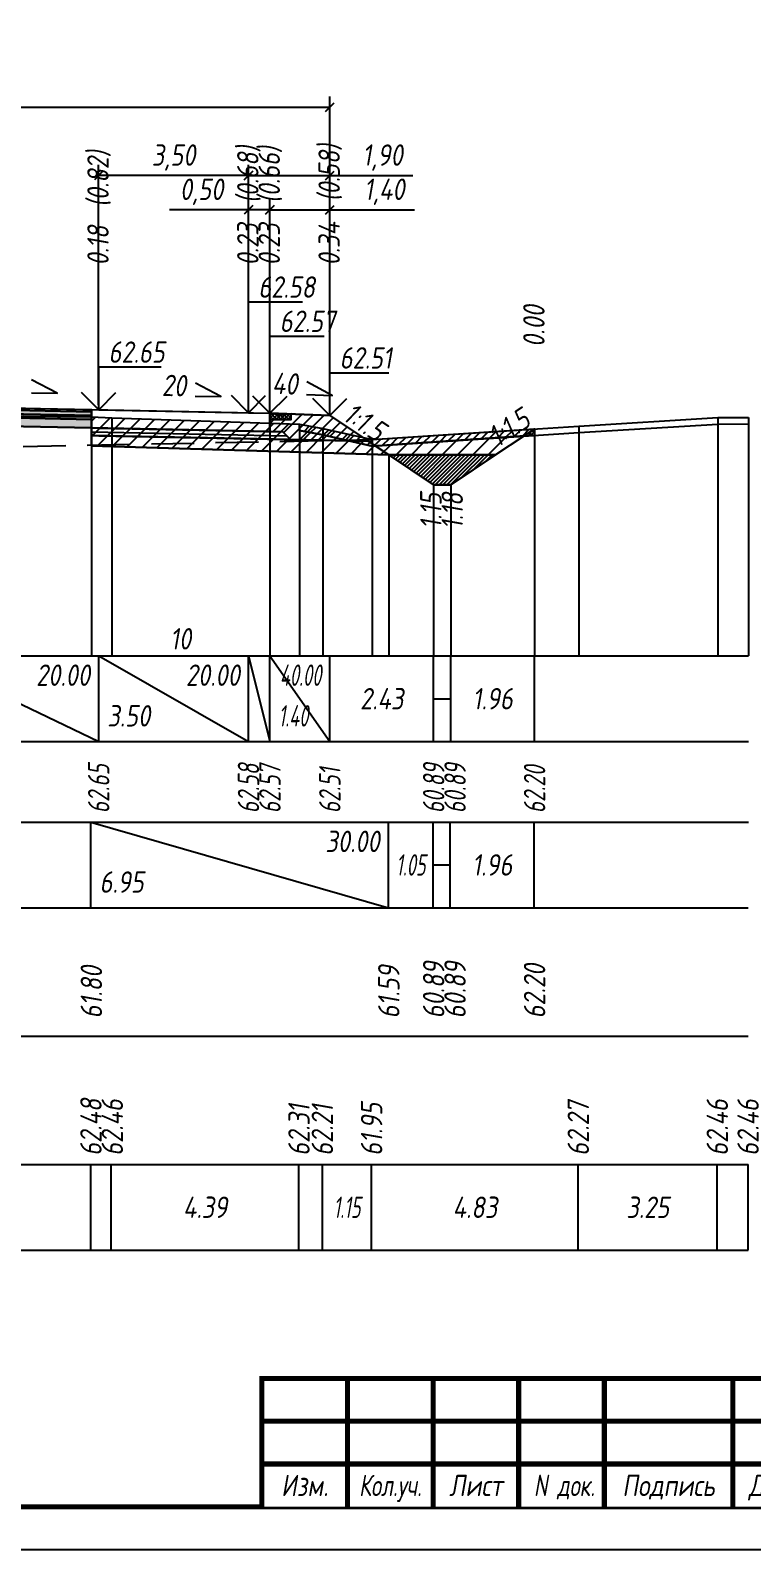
# Model space of a CAD drawing. Extents: x -717 to 1451, y -133302 to 233.
# Drawn here: x 172.9 to 257.2, y -47342.4 to -47164.9 of the extents above; entities that cross this region are included whole.
import ezdxf
from ezdxf.enums import TextEntityAlignment as Align

# ---------------------------------------------------------------- set-up
doc = ezdxf.new("R2010")
doc.units = 0
doc.linetypes.add('штриховая', pattern=[0.75, 0.5, -0.25])
for name, color, linetype in [('Зарамочное оформление', 7, 'Continuous'), ('Интерполированный поперечник', 2, 'Continuous'), ('Код_510', 7, 'Continuous'), ('Код_514', 1, 'Continuous'), ('Код_516', 1, 'Continuous'), ('Контур_0', 7, 'Continuous'), ('Контур_2521', 7, 'Continuous'), ('Контур_2564', 7, 'Continuous'), ('Контур_2660', 7, 'Continuous'), ('Контур_2665', 7, 'Continuous'), ('Контур_400', 7, 'Continuous'), ('Контур_508', 7, 'Continuous'), ('Контур_512', 7, 'Continuous'), ('Контур_513', 7, 'Continuous'), ('Контур_818', 7, 'Continuous'), ('Красный поперечник', 1, 'Continuous'), ('Объём_2501', 7, 'Continuous'), ('Объём_2564', 7, 'Continuous'), ('Объём_2650', 7, 'Continuous'), ('Объём_2660', 7, 'Continuous'), ('Объём_2661', 7, 'Continuous'), ('Объём_2662', 7, 'Continuous'), ('Объём_2663', 7, 'Continuous'), ('Объём_2664', 7, 'Continuous'), ('Объём_2665', 7, 'Continuous'), ('Объём_2666', 7, 'Continuous'), ('Объём_2667', 7, 'Continuous'), ('Объём_2668', 7, 'Continuous'), ('Объём_2669', 7, 'Continuous'), ('Объём_2675', 7, 'Continuous'), ('Объём_2753', 7, 'Continuous'), ('Откосы', 7, 'Continuous'), ('Отметки покрытия', 7, 'Continuous'), ('Рабочие отметки', 7, 'Continuous'), ('Рабочие отметки доп.', 7, 'Continuous'), ('Слои выравнивания', 7, 'Continuous'), ('Таблица', 7, 'Continuous'), ('Уклоны проезжей части', 7, 'Continuous'), ('Черный поперечник', 3, 'Continuous')]:
    doc.layers.add(name, color=color, linetype=linetype)
for name, color, linetype, true_color in [('Контур_2540', 2, 'Continuous', 0xffff00), ('Контур_2560', 2, 'Continuous', 0xffff00), ('Контур_2561', 7, 'Continuous', 0xff8040), ('Контур_2562', 3, 'Continuous', 0x00ff00), ('Контур_2563', 7, 'Continuous', 0xff8000), ('Контур_2570', 7, 'Continuous', 0x80ff00), ('Контур_2725', 7, 'Continuous', 0x323232), ('Контур_2736', 4, 'Continuous', 0x00ffff), ('Контур_2737', 4, 'Continuous', 0x00ffff), ('Контур_2738', 4, 'Continuous', 0x00ffff), ('Контур_2739', 4, 'Continuous', 0x00ffff), ('Контур_2741', 4, 'Continuous', 0x00ffff), ('Контур_2742', 4, 'Continuous', 0x00ffff), ('Контур_2743', 4, 'Continuous', 0x00ffff), ('Контур_2744', 7, 'Continuous', 0xa4ffff), ('Контур_2745', 7, 'Continuous', 0xa4ffff), ('Контур_2747', 4, 'Continuous', 0x00ffff), ('Контур_2748', 4, 'Continuous', 0x00ffff), ('Контур_2749', 4, 'Continuous', 0x00ffff), ('Контур_2750', 4, 'Continuous', 0x00ffff), ('Контур_2751', 4, 'Continuous', 0x00ffff), ('Контур_2752', 4, 'Continuous', 0x00ffff), ('Контур_2760', 7, 'Continuous', 0x323232), ('Контур_2761', 7, 'Continuous', 0x323232), ('Контур_2762', 7, 'Continuous', 0x323232), ('Контур_2763', 7, 'Continuous', 0x323232), ('Контур_402', 7, 'Continuous', 0xff6464), ('Контур_703', 4, 'Continuous', 0x00ffff), ('Контур_705', 4, 'Continuous', 0x00ffff), ('Контур_707', 4, 'Continuous', 0x00ffff), ('Контур_720', 131, 'Continuous', 0xaaffff), ('Объём_2500', 7, 'Continuous', 0xc0c0c0), ('Объём_2520', 7, 'Continuous', 0x80ffff), ('Объём_2540', 2, 'Continuous', 0xffff00), ('Объём_2560', 2, 'Continuous', 0xffff00), ('Объём_2561', 7, 'Continuous', 0xff8040), ('Объём_2562', 3, 'Continuous', 0x00ff00), ('Объём_2563', 7, 'Continuous', 0xff8000), ('Объём_2570', 7, 'Continuous', 0x80ff00), ('Объём_2600', 7, 'Continuous', 0x808000), ('Объём_2620', 2, 'Continuous', 0xffff00), ('Объём_2746', 2, 'Continuous', 0xffff00)]:
    doc.layers.add(name, color=color, linetype=linetype, true_color=true_color)
doc.styles.get("Standard").update_dxf_attribs({"font": 'txt', "height": 2.5})
doc.styles.add('М', font='romand.shx', dxfattribs={"width": 0.8, "oblique": 10, "height": 2.5})
doc.dimstyles.new('ISO-25', dxfattribs={"dimtxt": 2.5, "dimasz": 2.5, "dimexe": 1.25, "dimexo": 0.625, "dimtad": 1, "dimtxsty": 'Standard', "dimcen": 2.5, "dimadec": 0, "dimazin": 0, "dimtfac": 1, "dimtmove": 0, "dimatfit": 3, "dimfxl": 1, "dimarcsym": 0})

# ---------------------------------------------------------------- blocks, each defined once
blk = doc.blocks.new('_Oblique')
at = {"color": 0, "linetype": 'ByBlock', "lineweight": -2}
blk.add_line((-0.5, -0.5), (0.5, 0.5), dxfattribs=at)
blk = doc.blocks.new('*D1114')
at = {"color": 0, "lineweight": -2, "transparency": 16777216}
for p, q in [((200.88, -47209.07), (200.88, -47184.63)), ((207.88, -47209.35), (207.88, -47184.63)), ((200.88, -47185.88), (207.88, -47185.88)), ((207.88, -47185.88), (217.79, -47185.88))]:
    blk.add_line(p, q, dxfattribs=at)
at = {"layer": 'Defpoints', "color": 0, "transparency": 16777216}
for p in [(207.88, -47185.88), (200.88, -47209.7), (207.88, -47209.98)]:
    blk.add_point(p, dxfattribs=at)
at = {"color": 0, "lineweight": -2, "transparency": 16777216, "rotation": 180}
blk.add_blockref('_Oblique', (200.88, -47185.88), dxfattribs=at)
at = {"color": 0, "lineweight": -2, "transparency": 16777216}
blk.add_blockref('_Oblique', (207.88, -47185.88), dxfattribs=at)
at = {"color": 0, "transparency": 16777216, "insert": (214.25, -47183.77), "char_height": 2.5, "width": 8.75, "attachment_point": 5, "style": 'М'}
blk.add_mtext('1,40', dxfattribs=at)
blk = doc.blocks.new('*D1116')
at = {"color": 0, "lineweight": -2, "transparency": 16777216}
for p, q in [((198.38, -47209.02), (198.38, -47184.63)), ((200.88, -47209.07), (200.88, -47184.63)), ((198.38, -47185.88), (189.15, -47185.88)), ((200.88, -47185.88), (198.38, -47185.88))]:
    blk.add_line(p, q, dxfattribs=at)
at = {"layer": 'Defpoints', "color": 0, "transparency": 16777216}
for p in [(200.88, -47185.88), (198.38, -47209.65), (200.88, -47209.7)]:
    blk.add_point(p, dxfattribs=at)
at = {"color": 0, "lineweight": -2, "transparency": 16777216, "rotation": 180}
blk.add_blockref('_Oblique', (198.38, -47185.88), dxfattribs=at)
at = {"color": 0, "lineweight": -2, "transparency": 16777216}
blk.add_blockref('_Oblique', (200.88, -47185.88), dxfattribs=at)
at = {"color": 0, "transparency": 16777216, "insert": (192.91, -47183.77), "char_height": 2.5, "width": 9.1667, "attachment_point": 5, "style": 'М'}
blk.add_mtext('0,50', dxfattribs=at)
blk = doc.blocks.new('*D1118')
at = {"color": 0, "lineweight": -2, "transparency": 16777216}
for p, q in [((180.88, -47208.67), (180.88, -47180.63)), ((198.38, -47209.02), (198.38, -47180.63)), ((198.38, -47181.88), (180.88, -47181.88))]:
    blk.add_line(p, q, dxfattribs=at)
at = {"layer": 'Defpoints', "color": 0, "transparency": 16777216}
for p in [(180.88, -47181.88), (180.88, -47209.3), (198.38, -47209.65)]:
    blk.add_point(p, dxfattribs=at)
at = {"color": 0, "lineweight": -2, "transparency": 16777216, "rotation": 180}
blk.add_blockref('_Oblique', (180.88, -47181.88), dxfattribs=at)
at = {"color": 0, "lineweight": -2, "transparency": 16777216}
blk.add_blockref('_Oblique', (198.38, -47181.88), dxfattribs=at)
at = {"color": 0, "transparency": 16777216, "insert": (189.63, -47179.77), "char_height": 2.5, "width": 9.5833, "attachment_point": 5, "style": 'М'}
blk.add_mtext('3,50', dxfattribs=at)
blk = doc.blocks.new('*D1119')
at = {"color": 0, "lineweight": -2, "transparency": 16777216}
for p, q in [((198.38, -47209.02), (198.38, -47180.63)), ((207.88, -47209.35), (207.88, -47180.63)), ((198.38, -47181.88), (207.88, -47181.88)), ((207.88, -47181.88), (217.59, -47181.88))]:
    blk.add_line(p, q, dxfattribs=at)
at = {"layer": 'Defpoints', "color": 0, "transparency": 16777216}
for p in [(198.38, -47181.88), (198.38, -47209.65), (207.88, -47209.98)]:
    blk.add_point(p, dxfattribs=at)
at = {"color": 0, "lineweight": -2, "transparency": 16777216, "rotation": 180}
blk.add_blockref('_Oblique', (198.38, -47181.88), dxfattribs=at)
at = {"color": 0, "lineweight": -2, "transparency": 16777216}
blk.add_blockref('_Oblique', (207.88, -47181.88), dxfattribs=at)
at = {"color": 0, "transparency": 16777216, "insert": (214.05, -47179.77), "char_height": 2.5, "width": 8.75, "attachment_point": 5, "style": 'М'}
blk.add_mtext('1,90', dxfattribs=at)
blk = doc.blocks.new('*D1121')
at = {"color": 0, "lineweight": -2, "transparency": 16777216}
for p, q in [((112.38, -47209.35), (112.38, -47172.63)), ((207.88, -47209.35), (207.88, -47172.63)), ((112.38, -47173.88), (207.88, -47173.88))]:
    blk.add_line(p, q, dxfattribs=at)
at = {"layer": 'Defpoints', "color": 0, "transparency": 16777216}
for p in [(207.88, -47173.88), (112.38, -47209.98), (207.88, -47209.98)]:
    blk.add_point(p, dxfattribs=at)
at = {"color": 0, "lineweight": -2, "transparency": 16777216, "rotation": 180}
blk.add_blockref('_Oblique', (112.38, -47173.88), dxfattribs=at)
at = {"color": 0, "lineweight": -2, "transparency": 16777216}
blk.add_blockref('_Oblique', (207.88, -47173.88), dxfattribs=at)
at = {"color": 0, "transparency": 16777216, "insert": (160.13, -47171.77), "char_height": 2.5, "width": 10.4167, "attachment_point": 5, "style": 'М'}
blk.add_mtext('19,10', dxfattribs=at)
blk = doc.blocks.new('Штамп')
at = {"linetype": 'Continuous'}
blk.add_wipeout([(199.95, -411.25), (384.95, -411.25), (384.95, -426.25), (199.95, -426.25)], dxfattribs=at).dxf.layer = 'Зарамочное оформление'
at = {"layer": 'Зарамочное оформление', "linetype": 'Continuous', "lineweight": -3, "const_width": 0.6, "flags": 128}
for points in [[(199.95, -426.25), (199.95, -411.25), (384.95, -411.25)], [(209.95, -411.25), (209.95, -426.25)], [(219.95, -411.25), (219.95, -426.25)], [(229.95, -411.25), (229.95, -426.25)], [(239.95, -411.25), (239.95, -426.25)], [(254.95, -411.25), (254.95, -426.25)], [(199.95, -416.25), (264.95, -416.25)], [(199.95, -421.25), (264.95, -421.25)]]:
    blk.add_lwpolyline(points, dxfattribs=at)
at = {"layer": 'Зарамочное оформление', "linetype": 'Continuous', "style": 'М', "oblique": 10}
for s, width, p in [('Изм.', 0.8, (204.95, -423.75)), ('Кол.уч.', 0.7, (214.95, -423.75)), ('Лист', 0.8, (224.95, -423.75)), ('N док.', 0.7, (235.28, -423.75)), ('Подпись', 0.8, (247.45, -423.75)), ('Дата', 0.8, (259.95, -423.75))]:
    blk.add_text(s, height=2.5, dxfattribs=dict(at, width=width)).set_placement(p, align=Align.MIDDLE_CENTER)
blk = doc.blocks.new('шифр')
blk.add_blockref('Штамп', (0, -46971))

msp = doc.modelspace()

# ---------------------------------------------------------------- hatches: boundary and pattern name
h = msp.add_hatch()
h.set_pattern_fill('ANSI37', color=256, scale=0.1)
h.set_pattern_definition([(45, (202.13183, -47209.8828), (-0.22451, 0.22451), []), (135, (202.13183, -47209.8828), (-0.22451, -0.22451), [])])
h.paths.add_polyline_path([(200.882, -47209.633), (200.882, -47210.386), (203.382, -47210.386), (203.382, -47209.733), (202.124, -47209.883)])
at = {"layer": 'Объём_2563'}
h = msp.add_hatch(dxfattribs=at)
h.set_pattern_fill('ANSI31', color=256, scale=0.3)
h.paths.add_polyline_path([(203.3, -47212.731), (202.382, -47211.813), (200.882, -47211.783), (200.882, -47210.386), (203.382, -47210.386), (203.382, -47209.733), (207.882, -47209.913), (212.382, -47212.913)])
at = {"layer": 'Объём_2570'}
h = msp.add_hatch(dxfattribs=at)
h.set_pattern_fill('ANSI31', color=256, scale=0.2)
h.paths.add_polyline_path([(231.799, -47212.226), (212.818, -47213.474), (207.066, -47212.167), (204.335, -47211.673), (204.335, -47210.923), (207.066, -47211.417), (212.818, -47212.724), (231.799, -47211.476)])
at = {"layer": 'Объём_2600'}
h = msp.add_hatch(dxfattribs=at)
h.set_pattern_fill('ANSI31', color=6, scale=0.4)
h.paths.add_polyline_path([(214.773, -47214.507), (180.03, -47213.465), (180.03, -47210.083), (182.409, -47210.173), (204.335, -47210.923), (204.335, -47211.673), (207.066, -47212.167), (212.818, -47213.474), (230.55, -47212.308), (227.252, -47214.507)])
h = msp.add_hatch(dxfattribs=at)
h.set_pattern_fill('HONEY', color=5, scale=0.3)
h.paths.add_polyline_path([(230.55, -47212.308), (231.799, -47211.476), (231.799, -47212.226)])
at = {"layer": 'Объём_2620'}
h = msp.add_hatch(dxfattribs=at)
h.set_pattern_fill('ANSI31', color=2, scale=0.1)
h.paths.add_polyline_path([(214.773, -47214.507), (227.252, -47214.507), (222.013, -47218), (220.013, -47218)])
at = {"layer": 'Слои выравнивания'}
for color, points in [(2, [(160.132, -47208.818), (180.03, -47209.216), (180.03, -47209.466), (160.132, -47209.068)]), (3, [(160.132, -47209.068), (180.03, -47209.466), (180.03, -47209.916), (160.132, -47209.518)]), (4, [(160.132, -47209.518), (180.03, -47209.916), (180.03, -47210.366), (160.132, -47209.968)]), (5, [(160.132, -47209.968), (180.03, -47210.366), (180.03, -47211.366), (160.132, -47210.968)])]:
    msp.add_hatch(color=color, dxfattribs=at).paths.add_polyline_path(points)

# ---------------------------------------------------------------- linework, layer by layer
at = {"flags": 128}
msp.add_lwpolyline([(-30.054, -47342.421), (389.946, -47342.421), (389.946, -47045.421), (-30.054, -47045.421)], close=True, dxfattribs=at)
at = {"const_width": 0.6, "flags": 128}
msp.add_lwpolyline([(-10.054, -47337.421), (384.946, -47337.421), (384.946, -47050.421), (-10.054, -47050.421)], close=True, dxfattribs=at)
msp.add_lwpolyline([(200.882, -47209.633), (200.882, -47210.386), (203.382, -47210.386), (203.382, -47209.733), (202.124, -47209.883), (200.882, -47209.633)])
at = {"layer": 'Код_510'}
for p, q in [((179.976, -47307.421), (179.976, -47297.421)), ((182.355, -47307.421), (182.355, -47297.421)), ((204.281, -47307.421), (204.281, -47297.421)), ((207.012, -47307.421), (207.012, -47297.421)), ((212.763, -47307.421), (212.763, -47297.421)), ((236.908, -47307.421), (236.908, -47297.421)), ((253.148, -47307.421), (253.148, -47297.421)), ((256.744, -47307.421), (256.744, -47297.421))]:
    msp.add_line(p, q, dxfattribs=at)
at = {"layer": 'Код_514'}
for p, q in [((160.132, -47238), (180.882, -47248)), ((180.882, -47248), (180.882, -47238)), ((180.882, -47238), (198.382, -47248)), ((198.382, -47248), (198.382, -47238)), ((198.382, -47238), (200.882, -47248)), ((200.882, -47248), (200.882, -47238)), ((200.882, -47238), (207.882, -47248)), ((207.882, -47248), (207.882, -47238)), ((220.013, -47248), (220.013, -47238)), ((222.013, -47248), (222.013, -47238)), ((231.799, -47248), (231.799, -47238)), ((220.013, -47243), (222.013, -47243))]:
    msp.add_line(p, q, dxfattribs=at)
at = {"layer": 'Код_516'}
for p, q in [((179.976, -47267.421), (179.976, -47257.421)), ((179.976, -47257.421), (214.719, -47267.421)), ((214.719, -47267.421), (214.719, -47257.421)), ((219.958, -47267.421), (219.958, -47257.421)), ((221.958, -47267.421), (221.958, -47257.421)), ((231.744, -47267.421), (231.744, -47257.421)), ((219.958, -47262.421), (221.958, -47262.421))]:
    msp.add_line(p, q, dxfattribs=at)
at = {"layer": 'Контур_0', "flags": 128}
for points in [[(180.03, -47209.216), (200.882, -47209.633), (200.882, -47211.783), (180.03, -47211.366), (180.03, -47209.216), (180.03, -47209.216)], [(207.882, -47209.913), (212.118, -47212.737), (212.118, -47212.737), (212.118, -47212.737), (212.118, -47212.737), (212.118, -47212.737), (212.118, -47212.737), (212.118, -47212.737), (212.118, -47212.737), (212.118, -47212.737), (212.118, -47212.737), (212.118, -47212.737), (212.118, -47212.737), (212.118, -47212.737), (212.118, -47212.737), (220.013, -47218)], [(207.882, -47209.913), (212.118, -47212.737), (212.118, -47212.737), (212.118, -47212.737), (212.118, -47212.737), (212.118, -47212.737), (212.118, -47212.737), (212.118, -47212.737), (212.118, -47212.737), (212.118, -47212.737), (212.118, -47212.737), (212.118, -47212.737), (212.118, -47212.737), (212.118, -47212.737), (212.118, -47212.737), (220.013, -47218), (222.013, -47218), (231.799, -47211.476), (231.799, -47211.476), (231.799, -47211.476), (231.799, -47211.476), (231.799, -47211.476), (231.799, -47211.476), (231.799, -47211.476), (231.799, -47211.476), (231.799, -47211.476), (231.799, -47211.476), (231.799, -47211.476), (231.799, -47211.476), (231.799, -47211.476)], [(180.882, -47211.383), (202.382, -47211.813), (203.3, -47212.731), (180.03, -47212.266), (180.03, -47211.366), (180.882, -47211.383), (180.882, -47211.383)], [(200.882, -47211.783), (202.382, -47211.813), (203.3, -47212.731), (212.382, -47212.913)]]:
    msp.add_lwpolyline(points, dxfattribs=at)
at = {"layer": 'Контур_2521', "color": 250, "flags": 128}
msp.add_lwpolyline([(180.03, -47211.816), (202.841, -47212.272)], dxfattribs=at)
at = {"layer": 'Контур_2540', "flags": 128}
msp.add_lwpolyline([(180.882, -47212.283), (212.382, -47212.913), (214.773, -47214.507), (180.03, -47213.465), (180.03, -47212.266), (180.882, -47212.283), (180.882, -47212.283)], dxfattribs=at)
at = {"layer": 'Контур_2560', "flags": 128}
msp.add_lwpolyline([(200.882, -47209.633), (207.882, -47209.913), (207.882, -47209.913), (207.882, -47209.913)], dxfattribs=at)
at = {"layer": 'Контур_2561', "flags": 128}
msp.add_lwpolyline([(200.882, -47209.633), (200.882, -47209.633), (207.882, -47209.913), (207.882, -47209.913), (200.882, -47209.633)], dxfattribs=at)
at = {"layer": 'Контур_2562', "flags": 128}
msp.add_lwpolyline([(207.882, -47209.913), (207.882, -47209.913), (207.882, -47209.913), (207.882, -47209.913), (207.882, -47209.913)], dxfattribs=at)
at = {"layer": 'Контур_2563', "flags": 128}
msp.add_lwpolyline([(203.3, -47212.731), (202.382, -47211.813), (200.882, -47211.783), (200.882, -47209.633), (207.882, -47209.913), (212.382, -47212.913), (203.3, -47212.731), (203.3, -47212.731)], dxfattribs=at)
at = {"layer": 'Контур_2564', "flags": 128}
msp.add_lwpolyline([(200.882, -47209.633), (207.882, -47209.913)], dxfattribs=at)
at = {"layer": 'Контур_2570', "flags": 128}
msp.add_lwpolyline([(80, -47215.709), (83.482, -47215.598), (86.437, -47215.592), (97.064, -47215.739), (97.064, -47215.739), (108.752, -47213.445), (111.795, -47212.776), (111.795, -47212.026), (113.335, -47211.927), (134.538, -47210.442), (136.396, -47210.398), (157.25, -47209.84), (159.196, -47209.863), (160.132, -47209.873), (180.03, -47210.083), (182.409, -47210.173), (204.335, -47210.923), (204.335, -47211.673), (207.066, -47212.167), (212.818, -47213.474), (212.818, -47213.474), (236.962, -47211.887), (253.202, -47210.905), (256.799, -47210.901)], dxfattribs=at)
at = {"layer": 'Контур_2660', "flags": 128}
msp.add_lwpolyline([(180.03, -47213.465), (214.773, -47214.507)], dxfattribs=at)
at = {"layer": 'Контур_2665', "flags": 128}
msp.add_lwpolyline([(207.882, -47209.913), (207.882, -47209.913)], dxfattribs=at)
at = {"layer": 'Контур_2725', "flags": 128}
msp.add_lwpolyline([(134.538, -47211.48), (136.396, -47211.443), (139.382, -47211.383), (157.25, -47211.025), (159.196, -47210.987), (160.132, -47210.968), (180.03, -47211.366)], dxfattribs=at)
at = {"layer": 'Контур_2736', "flags": 128}
for points in [[(207.882, -47209.913), (212.118, -47212.737)], [(212.118, -47212.737), (220.013, -47218)]]:
    msp.add_lwpolyline(points, dxfattribs=at)
at = {"layer": 'Контур_2737', "flags": 128}
msp.add_lwpolyline([(212.118, -47212.737), (212.118, -47212.737)], dxfattribs=at)
at = {"layer": 'Контур_2738', "flags": 128}
msp.add_lwpolyline([(212.118, -47212.737), (212.118, -47212.737)], dxfattribs=at)
at = {"layer": 'Контур_2739', "flags": 128}
msp.add_lwpolyline([(212.118, -47212.737), (212.118, -47212.737)], dxfattribs=at)
at = {"layer": 'Контур_2741', "flags": 128}
msp.add_lwpolyline([(231.799, -47211.476), (231.799, -47211.476)], dxfattribs=at)
at = {"layer": 'Контур_2742', "flags": 128}
msp.add_lwpolyline([(231.799, -47211.476), (231.799, -47211.476)], dxfattribs=at)
at = {"layer": 'Контур_2743', "flags": 128}
msp.add_lwpolyline([(231.799, -47211.476), (231.799, -47211.476)], dxfattribs=at)
at = {"layer": 'Контур_2744', "flags": 128}
msp.add_lwpolyline([(231.799, -47211.476), (231.799, -47211.476)], dxfattribs=at)
msp.add_lwpolyline([(231.799, -47211.476), (231.799, -47211.476)], dxfattribs=at)
msp.add_lwpolyline([(231.799, -47211.476), (231.799, -47211.476)], dxfattribs=at)
msp.add_lwpolyline([(231.799, -47211.476), (231.799, -47211.476)], dxfattribs=at)
msp.add_lwpolyline([(231.799, -47211.476), (231.799, -47211.476)], dxfattribs=at)
msp.add_lwpolyline([(231.799, -47211.476), (231.799, -47211.476)], dxfattribs=at)
at = {"layer": 'Контур_2745', "flags": 128}
msp.add_lwpolyline([(212.118, -47212.737), (212.118, -47212.737)], dxfattribs=at)
msp.add_lwpolyline([(212.118, -47212.737), (212.118, -47212.737)], dxfattribs=at)
msp.add_lwpolyline([(212.118, -47212.737), (212.118, -47212.737)], dxfattribs=at)
msp.add_lwpolyline([(212.118, -47212.737), (212.118, -47212.737)], dxfattribs=at)
msp.add_lwpolyline([(212.118, -47212.737), (212.118, -47212.737)], dxfattribs=at)
msp.add_lwpolyline([(212.118, -47212.737), (212.118, -47212.737)], dxfattribs=at)
at = {"layer": 'Контур_2747', "flags": 128}
msp.add_lwpolyline([(212.118, -47212.737), (212.118, -47212.737)], dxfattribs=at)
at = {"layer": 'Контур_2748', "flags": 128}
msp.add_lwpolyline([(212.118, -47212.737), (212.118, -47212.737)], dxfattribs=at)
at = {"layer": 'Контур_2749', "flags": 128}
msp.add_lwpolyline([(212.118, -47212.737), (212.118, -47212.737)], dxfattribs=at)
at = {"layer": 'Контур_2750', "flags": 128}
msp.add_lwpolyline([(231.799, -47211.476), (231.799, -47211.476)], dxfattribs=at)
at = {"layer": 'Контур_2751', "flags": 128}
msp.add_lwpolyline([(231.799, -47211.476), (231.799, -47211.476)], dxfattribs=at)
at = {"layer": 'Контур_2752', "flags": 128}
msp.add_lwpolyline([(231.799, -47211.476), (231.799, -47211.476)], dxfattribs=at)
at = {"layer": 'Контур_2760', "flags": 128}
msp.add_lwpolyline([(134.538, -47209.33), (136.396, -47209.293), (139.382, -47209.233), (157.25, -47208.875), (159.196, -47208.837), (160.132, -47208.818), (180.03, -47209.216)], dxfattribs=at)
at = {"layer": 'Контур_2761', "flags": 128}
msp.add_lwpolyline([(134.538, -47209.58), (136.396, -47209.543), (139.382, -47209.483), (157.25, -47209.125), (159.196, -47209.087), (160.132, -47209.068), (180.03, -47209.466)], dxfattribs=at)
at = {"layer": 'Контур_2762', "flags": 128}
msp.add_lwpolyline([(134.538, -47210.03), (136.396, -47209.993), (139.382, -47209.933), (157.25, -47209.575), (159.196, -47209.537), (160.132, -47209.518), (180.03, -47209.916)], dxfattribs=at)
at = {"layer": 'Контур_2763', "flags": 128}
msp.add_lwpolyline([(134.538, -47210.48), (136.396, -47210.443), (139.382, -47210.383), (157.25, -47210.025), (159.196, -47209.987), (160.132, -47209.968), (180.03, -47210.366)], dxfattribs=at)
at = {"layer": 'Контур_400', "flags": 128}
msp.add_lwpolyline([(160.132, -47208.818), (180.882, -47209.233), (198.382, -47209.583), (198.382, -47209.583), (198.382, -47209.583), (198.382, -47209.583), (198.382, -47209.583), (198.382, -47209.583), (200.882, -47209.633)], dxfattribs=at)
at = {"layer": 'Контур_402', "flags": 128}
msp.add_lwpolyline([(105.49, -47214.507), (134.538, -47213.636), (134.538, -47211.48), (160.132, -47210.968), (180.03, -47211.366), (180.03, -47213.465), (214.773, -47214.507)], dxfattribs=at)
at = {"layer": 'Контур_508', "flags": 128}
msp.add_lwpolyline([(105, -47214.834), (105.49, -47214.507), (134.538, -47213.636), (134.538, -47211.48), (160.132, -47210.968), (180.03, -47211.366), (180.03, -47213.465), (214.773, -47214.507), (220.013, -47218), (222.013, -47218), (231.799, -47211.476)], dxfattribs=at)
at = {"layer": 'Контур_512', "flags": 128}
msp.add_lwpolyline([(180.03, -47213.465), (214.773, -47214.507), (220.013, -47218), (222.013, -47218), (231.799, -47211.476)], dxfattribs=at)
at = {"layer": 'Контур_513', "flags": 128}
msp.add_lwpolyline([(105, -47214.834), (105.49, -47214.507), (134.538, -47213.636), (134.538, -47211.48), (160.132, -47210.968), (180.03, -47211.366), (180.03, -47213.465), (214.773, -47214.507), (220.013, -47218), (222.013, -47218), (231.799, -47211.476)], dxfattribs=at)
at = {"layer": 'Контур_703', "flags": 128}
msp.add_lwpolyline([(207.882, -47209.913), (212.118, -47212.737)], dxfattribs=at)
at = {"layer": 'Контур_705', "flags": 128}
msp.add_lwpolyline([(212.118, -47212.737), (212.118, -47212.737)], dxfattribs=at)
at = {"layer": 'Контур_707', "flags": 128}
msp.add_lwpolyline([(222.013, -47218), (231.799, -47211.476)], dxfattribs=at)
at = {"layer": 'Контур_720', "flags": 128}
msp.add_lwpolyline([(220.013, -47218), (222.013, -47218)], dxfattribs=at)
at = {"layer": 'Контур_818', "flags": 128}
msp.add_lwpolyline([(105, -47214.182), (108.752, -47213.445), (111.795, -47212.776), (111.795, -47212.026), (113.335, -47211.927), (134.538, -47210.442), (136.396, -47210.398), (157.25, -47209.84), (159.196, -47209.863), (160.132, -47209.873), (180.03, -47210.083), (182.409, -47210.173), (204.335, -47210.923), (204.335, -47211.673), (207.066, -47212.167), (212.818, -47213.474), (212.818, -47213.474), (231.799, -47212.226)], dxfattribs=at)
at = {"layer": 'Красный поперечник'}
for p, q in [((160.132, -47208.818), (180.882, -47209.233)), ((180.882, -47209.233), (198.382, -47209.583)), ((198.382, -47209.583), (200.882, -47209.633)), ((200.882, -47209.633), (207.882, -47209.913)), ((207.882, -47209.913), (220.013, -47218)), ((222.013, -47218), (231.799, -47211.476)), ((231.799, -47211.476), (231.799, -47238)), ((180.03, -47213.465), (180.03, -47238)), ((214.773, -47214.507), (214.773, -47238)), ((220.013, -47218), (220.013, -47238)), ((220.013, -47218), (222.013, -47218)), ((222.013, -47218), (222.013, -47238))]:
    msp.add_line(p, q, dxfattribs=at)
at = {"layer": 'Объём_2500', "flags": 128}
msp.add_lwpolyline([(180.03, -47209.216), (200.882, -47209.633), (200.882, -47211.783), (180.03, -47211.366), (180.03, -47209.216), (180.03, -47209.216)], dxfattribs=at)
at = {"layer": 'Объём_2501', "flags": 128}
msp.add_lwpolyline([(160.132, -47208.818), (180.882, -47209.233), (198.382, -47209.583), (198.382, -47209.583), (198.382, -47209.583), (198.382, -47209.583), (198.382, -47209.583), (198.382, -47209.583), (200.882, -47209.633)], dxfattribs=at)
at = {"layer": 'Объём_2520', "color": 250, "flags": 128}
msp.add_lwpolyline([(180.882, -47211.383), (202.382, -47211.813), (203.3, -47212.731), (180.03, -47212.266), (180.03, -47211.366), (180.882, -47211.383), (180.882, -47211.383)], dxfattribs=at)
at = {"layer": 'Объём_2540', "flags": 128}
msp.add_lwpolyline([(180.882, -47212.283), (212.382, -47212.913), (214.773, -47214.507), (180.03, -47213.465), (180.03, -47212.266), (180.882, -47212.283), (180.882, -47212.283)], dxfattribs=at)
at = {"layer": 'Объём_2560', "flags": 128}
msp.add_lwpolyline([(200.882, -47209.633), (207.882, -47209.913), (207.882, -47209.913), (207.882, -47209.913)], dxfattribs=at)
at = {"layer": 'Объём_2561', "flags": 128}
msp.add_lwpolyline([(200.882, -47209.633), (200.882, -47209.633), (207.882, -47209.913), (207.882, -47209.913), (200.882, -47209.633)], dxfattribs=at)
at = {"layer": 'Объём_2562', "flags": 128}
msp.add_lwpolyline([(207.882, -47209.913), (207.882, -47209.913), (207.882, -47209.913), (207.882, -47209.913), (207.882, -47209.913)], dxfattribs=at)
at = {"layer": 'Объём_2563', "color": 250, "flags": 128}
msp.add_lwpolyline([(203.3, -47212.731), (202.382, -47211.813), (200.882, -47211.783), (200.882, -47210.386), (203.382, -47210.386), (203.382, -47209.733), (207.882, -47209.913), (212.382, -47212.913), (203.3, -47212.731), (203.3, -47212.731)], dxfattribs=at)
at = {"layer": 'Объём_2564', "flags": 128}
msp.add_lwpolyline([(200.882, -47209.633), (207.882, -47209.913)], dxfattribs=at)
at = {"layer": 'Объём_2570', "flags": 128}
msp.add_lwpolyline([(231.799, -47212.226), (212.818, -47213.474), (207.066, -47212.167), (204.335, -47211.673), (204.335, -47210.923), (207.066, -47211.417), (212.818, -47212.724), (231.799, -47211.476), (231.799, -47212.226), (231.799, -47212.226)], dxfattribs=at)
at = {"layer": 'Объём_2600', "color": 5, "flags": 128}
msp.add_lwpolyline([(230.55, -47212.308), (231.799, -47211.476), (231.799, -47212.226), (230.55, -47212.308), (230.55, -47212.308)], dxfattribs=at)
at = {"layer": 'Объём_2620', "flags": 128}
msp.add_lwpolyline([(214.773, -47214.507), (227.252, -47214.507), (222.013, -47218), (220.013, -47218), (214.773, -47214.507), (214.773, -47214.507)], dxfattribs=at)
at = {"layer": 'Объём_2650', "color": 6, "flags": 128}
msp.add_lwpolyline([(214.773, -47214.507), (180.03, -47213.465), (180.03, -47210.083), (182.409, -47210.173), (204.335, -47210.923), (204.335, -47211.673), (207.066, -47212.167), (212.818, -47213.474), (230.55, -47212.308), (227.252, -47214.507), (214.773, -47214.507), (214.773, -47214.507)], dxfattribs=at)
at = {"layer": 'Объём_2660', "flags": 128}
msp.add_lwpolyline([(180.03, -47213.465), (214.773, -47214.507)], dxfattribs=at)
at = {"layer": 'Объём_2661', "flags": 128}
msp.add_lwpolyline([(207.882, -47209.913), (212.118, -47212.737), (214.773, -47214.507)], dxfattribs=at)
at = {"layer": 'Объём_2662', "flags": 128}
msp.add_lwpolyline([(227.252, -47214.507), (231.799, -47211.476)], dxfattribs=at)
at = {"layer": 'Объём_2663', "flags": 128}
for points in [[(214.773, -47214.507), (220.013, -47218)], [(222.013, -47218), (227.252, -47214.507)]]:
    msp.add_lwpolyline(points, dxfattribs=at)
at = {"layer": 'Объём_2664', "flags": 128}
msp.add_lwpolyline([(220.013, -47218), (222.013, -47218)], dxfattribs=at)
at = {"layer": 'Объём_2665', "flags": 128}
msp.add_lwpolyline([(207.882, -47209.913), (207.882, -47209.913)], dxfattribs=at)
at = {"layer": 'Объём_2666', "flags": 128}
for points in [[(207.882, -47209.913), (212.118, -47212.737)], [(212.118, -47212.737), (214.773, -47214.507)]]:
    msp.add_lwpolyline(points, dxfattribs=at)
at = {"layer": 'Объём_2667', "flags": 128}
for points in [[(231.799, -47211.476), (231.799, -47211.476)], [(212.118, -47212.737), (212.118, -47212.737)]]:
    msp.add_lwpolyline(points, dxfattribs=at)
at = {"layer": 'Объём_2668', "flags": 128}
for points in [[(231.799, -47211.476), (231.799, -47211.476)], [(212.118, -47212.737), (212.118, -47212.737)]]:
    msp.add_lwpolyline(points, dxfattribs=at)
at = {"layer": 'Объём_2669', "flags": 128}
for points in [[(231.799, -47211.476), (231.799, -47211.476)], [(212.118, -47212.737), (212.118, -47212.737)]]:
    msp.add_lwpolyline(points, dxfattribs=at)
at = {"layer": 'Объём_2675', "flags": 128}
for points in [[(231.799, -47211.476), (231.799, -47211.476)], [(231.799, -47211.476), (231.799, -47211.476)], [(231.799, -47211.476), (231.799, -47211.476)], [(231.799, -47211.476), (231.799, -47211.476)], [(231.799, -47211.476), (231.799, -47211.476)], [(231.799, -47211.476), (231.799, -47211.476)], [(212.118, -47212.737), (212.118, -47212.737)], [(212.118, -47212.737), (212.118, -47212.737)], [(212.118, -47212.737), (212.118, -47212.737)], [(212.118, -47212.737), (212.118, -47212.737)], [(212.118, -47212.737), (212.118, -47212.737)], [(212.118, -47212.737), (212.118, -47212.737)]]:
    msp.add_lwpolyline(points, dxfattribs=at)
at = {"layer": 'Объём_2746', "flags": 128}
msp.add_lwpolyline([(182.409, -47210.173), (204.335, -47210.923), (204.335, -47211.673), (207.066, -47212.167), (212.818, -47213.474), (213.187, -47213.449), (214.773, -47214.507), (180.03, -47213.465), (180.03, -47210.083), (182.409, -47210.173), (182.409, -47210.173)], dxfattribs=at)
at = {"layer": 'Объём_2753', "flags": 128}
msp.add_lwpolyline([(180.03, -47209.216), (180.03, -47209.216)], dxfattribs=at)
at = {"layer": 'Откосы', "color": 1, "flags": 128}
for points in [[(173.02, -47207.259), (176.019, -47207.319), (173.05, -47205.759)], [(192.145, -47207.641), (195.144, -47207.701), (192.175, -47206.141)], [(205.153, -47207.469), (208.15, -47207.589), (205.213, -47205.97)]]:
    msp.add_lwpolyline(points, dxfattribs=at)
at = {"layer": 'Отметки покрытия', "color": 1}
for p, q in [((198.382, -47209.583), (198.382, -47196.633)), ((198.382, -47196.633), (204.682, -47196.633)), ((200.882, -47209.633), (200.882, -47200.633)), ((200.882, -47200.633), (207.232, -47200.633)), ((180.882, -47209.233), (180.882, -47204.233)), ((180.882, -47204.233), (188.182, -47204.233)), ((207.882, -47209.913), (207.882, -47204.913)), ((207.882, -47204.913), (214.782, -47204.913)), ((180.882, -47209.233), (178.882, -47207.233)), ((180.882, -47209.233), (182.882, -47207.233)), ((198.382, -47209.583), (196.382, -47207.583)), ((198.382, -47209.583), (200.382, -47207.583)), ((200.882, -47209.633), (198.882, -47207.633)), ((200.882, -47209.633), (202.882, -47207.633)), ((207.882, -47209.913), (205.882, -47207.913)), ((207.882, -47209.913), (209.882, -47207.913))]:
    msp.add_line(p, q, dxfattribs=at)
at = {"layer": 'Слои выравнивания'}
for p, q in [((180.03, -47209.216), (180.03, -47238)), ((200.882, -47209.633), (200.882, -47238))]:
    msp.add_line(p, q, dxfattribs=at)
at = {"layer": 'Слои выравнивания', "color": 2, "flags": 128}
msp.add_lwpolyline([(160.132, -47208.818), (180.03, -47209.216), (180.03, -47209.466), (160.132, -47209.068)], close=True, dxfattribs=at)
at = {"layer": 'Слои выравнивания', "color": 3, "flags": 128}
msp.add_lwpolyline([(160.132, -47209.068), (180.03, -47209.466), (180.03, -47209.916), (160.132, -47209.518)], close=True, dxfattribs=at)
at = {"layer": 'Слои выравнивания', "color": 4, "flags": 128}
msp.add_lwpolyline([(160.132, -47209.518), (180.03, -47209.916), (180.03, -47210.366), (160.132, -47209.968)], close=True, dxfattribs=at)
at = {"layer": 'Слои выравнивания', "color": 5, "flags": 128}
msp.add_lwpolyline([(160.132, -47209.968), (180.03, -47210.366), (180.03, -47211.366), (160.132, -47210.968)], close=True, dxfattribs=at)
at = {"layer": 'Таблица'}
for p, q in [((80, -47238), (256.799, -47238)), ((80, -47248), (256.799, -47248)), ((80, -47257.421), (256.799, -47257.421)), ((79.946, -47267.421), (256.744, -47267.421)), ((79.946, -47282.421), (256.744, -47282.421)), ((79.946, -47297.421), (256.744, -47297.421)), ((79.946, -47307.421), (256.744, -47307.421))]:
    msp.add_line(p, q, dxfattribs=at)
at = {"layer": 'Черный поперечник', "color": 7}
for p, q in [((180.03, -47210.083), (180.03, -47238)), ((256.799, -47210.151), (256.799, -47238)), ((182.409, -47210.173), (182.409, -47238)), ((204.335, -47210.923), (204.335, -47238)), ((207.066, -47211.417), (207.066, -47238)), ((236.962, -47211.137), (236.962, -47238)), ((253.202, -47210.155), (253.202, -47238)), ((212.818, -47212.724), (212.818, -47238))]:
    msp.add_line(p, q, dxfattribs=at)
at = {"layer": 'Черный поперечник', "flags": 128}
msp.add_lwpolyline([(80, -47214.959), (83.482, -47214.848), (86.437, -47214.842), (97.064, -47214.989), (108.752, -47212.695), (111.795, -47212.026), (113.335, -47211.927), (134.538, -47210.442), (136.396, -47210.398), (157.25, -47209.84), (159.196, -47209.863), (160.132, -47209.873), (180.03, -47210.083), (182.409, -47210.173), (204.335, -47210.923), (207.066, -47211.417), (212.818, -47212.724), (236.962, -47211.137), (253.202, -47210.155), (256.799, -47210.151)], dxfattribs=at)

# ---------------------------------------------------------------- texts
at = {"layer": 'Код_510', "style": 'М', "oblique": 10, "width": 0.8}
for s, p in [('62.48', (179.976, -47296.421)), ('62.46', (182.476, -47296.421)), ('61.95', (212.763, -47296.421)), ('62.27', (236.908, -47296.421)), ('62.46', (253.148, -47296.421)), ('62.46', (256.744, -47296.421)), ('62.31', (204.281, -47296.421)), ('62.21', (207.012, -47296.421))]:
    msp.add_text(s, height=2.5, rotation=90, dxfattribs=at).set_placement(p, align=Align.MIDDLE_LEFT)
at = {"layer": 'Код_510', "style": 'М', "oblique": 10}
for s, width, p in [('4.39', 0.8, (193.318, -47302.421)), ('1.15', 0.6, (209.888, -47302.421)), ('4.83', 0.8, (224.836, -47302.421)), ('3.25', 0.8, (245.028, -47302.421))]:
    msp.add_text(s, height=2.5, dxfattribs=dict(at, width=width)).set_placement(p, align=Align.MIDDLE_CENTER)
at = {"layer": 'Код_514', "style": 'М', "oblique": 10}
for s, width, p in [('20.00', 0.8, (179.882, -47239)), ('20.00', 0.8, (197.382, -47239)), ('40.00', 0.6, (206.882, -47239))]:
    msp.add_text(s, height=2.5, dxfattribs=dict(at, width=width)).set_placement(p, align=Align.TOP_RIGHT)
at = {"layer": 'Код_514', "style": 'М', "oblique": 10, "width": 0.8}
for s, p in [('2.43', (213.947, -47243)), ('1.96', (226.906, -47243))]:
    msp.add_text(s, height=2.5, dxfattribs=at).set_placement(p, align=Align.MIDDLE_CENTER)
at = {"layer": 'Код_514', "style": 'М', "oblique": 10}
for s, width, p in [('3.50', 0.8, (181.882, -47247)), ('1.40', 0.6, (201.882, -47247))]:
    msp.add_text(s, height=2.5, dxfattribs=dict(at, width=width)).set_placement(p, align=Align.BOTTOM_LEFT)
at = {"layer": 'Код_514', "style": 'М', "oblique": 10, "width": 0.7}
for s, p in [('62.65', (180.882, -47256.382)), ('62.58', (198.382, -47256.382)), ('62.57', (200.882, -47256.382)), ('62.51', (207.882, -47256.382)), ('60.89', (220.013, -47256.382)), ('60.89', (222.513, -47256.382)), ('62.20', (231.799, -47256.382))]:
    msp.add_text(s, height=2.5, rotation=90, dxfattribs=at).set_placement(p, align=Align.MIDDLE_LEFT)
at = {"layer": 'Код_516', "style": 'М', "oblique": 10, "width": 0.8}
msp.add_text('30.00', height=2.5, dxfattribs=at).set_placement((213.719, -47258.421), align=Align.TOP_RIGHT)
at = {"layer": 'Код_516', "style": 'М', "oblique": 10}
for s, width, p in [('1.05', 0.6, (217.339, -47262.421)), ('1.96', 0.8, (226.851, -47262.421))]:
    msp.add_text(s, height=2.5, dxfattribs=dict(at, width=width)).set_placement(p, align=Align.MIDDLE_CENTER)
at = {"layer": 'Код_516', "style": 'М', "oblique": 10, "width": 0.8}
msp.add_text('6.95', height=2.5, dxfattribs=at).set_placement((180.976, -47266.421), align=Align.BOTTOM_LEFT)
for s, p in [('61.59', (214.773, -47280.371)), ('60.89', (220.013, -47280.371)), ('60.89', (222.513, -47280.371)), ('62.20', (231.799, -47280.371)), ('61.80', (180.03, -47280.371))]:
    msp.add_text(s, height=2.5, rotation=90, dxfattribs=at).set_placement(p, align=Align.MIDDLE_LEFT)
at = {"layer": 'Отметки покрытия', "color": 1, "style": 'М', "oblique": 10, "width": 0.8}
for s, p in [('62.58', (199.523, -47196.902)), ('62.57', (202.023, -47200.902)), ('62.65', (182.023, -47204.502)), ('62.51', (209.023, -47205.182))]:
    msp.add_text(s, height=2.5, dxfattribs=at).set_placement(p, align=Align.BOTTOM_LEFT)
at = {"layer": 'Рабочие отметки', "color": 1, "style": 'М', "oblique": 10, "width": 0.8}
for s, p in [('0.18', (180.804, -47192.383)), ('0.23', (198.304, -47192.383)), ('0.23', (200.804, -47192.383)), ('0.34', (207.804, -47192.383)), ('0.00', (231.72, -47201.907))]:
    msp.add_text(s, height=2.5, rotation=90, dxfattribs=at).set_placement(p, align=Align.MIDDLE_LEFT)
for s, p in [('1.15', (219.685, -47218.931)), ('1.18', (222.185, -47218.931))]:
    msp.add_text(s, height=2.5, rotation=90, dxfattribs=at).set_placement(p, align=Align.MIDDLE_RIGHT)
at = {"layer": 'Рабочие отметки доп.', "color": 1, "style": 'М', "oblique": 10, "width": 0.8}
for s, p in [('(0.58)', (207.804, -47184.883)), ('(0.82)', (180.804, -47185.533)), ('(0.68)', (198.304, -47185.083)), ('(0.66)', (200.804, -47185.083))]:
    msp.add_text(s, height=2.5, rotation=90, dxfattribs=at).set_placement(p, align=Align.MIDDLE_LEFT)
at = {"layer": 'Слои выравнивания', "style": 'М', "oblique": 10, "width": 0.8}
msp.add_text('10', height=2.5, dxfattribs=at).set_placement((190.456, -47238), align=Align.BOTTOM_CENTER)
at = {"layer": 'Уклоны проезжей части', "color": 1, "style": 'М', "oblique": 10, "width": 0.8}
for s, rotation, p in [('20', 358.85423, (189.652, -47208.408)), ('40', 357.70938, (202.561, -47208.185)), ('1:1.5', 326.30994, (210.855, -47212.341)), ('1:1.5', 33.69007, (229.938, -47212.972))]:
    msp.add_text(s, height=2.5, rotation=rotation, dxfattribs=at).set_placement(p, align=Align.BOTTOM_CENTER)

# ---------------------------------------------------------------- dimensions: what is measured, and where the dimension line sits
at = {"color": 5}
dim = msp.add_linear_dim(base=(207.882, -47173.88), p1=(112.382, -47209.975), p2=(207.882, -47209.975), angle=180, dimstyle='ISO-25', override={"dimasz": 1, "dimlfac": 0.2, "dimzin": 0, "dimtxsty": 'М', "dimblk1": 'Oblique', "dimblk2": 'Oblique', "dimsah": 1}, dxfattribs=at)
dim.commit()
dim.dimension.update_dxf_attribs({"geometry": '*D1121', "text_midpoint": (160.132, -47171.767)})
dim = msp.add_linear_dim(base=(180.882, -47181.88), p1=(198.382, -47209.645), p2=(180.882, -47209.295), dimstyle='ISO-25', override={"dimasz": 1, "dimlfac": 0.2, "dimzin": 0, "dimtxsty": 'М', "dimblk1": 'Oblique', "dimblk2": 'Oblique', "dimsah": 1}, dxfattribs=at)
dim.commit()
dim.dimension.update_dxf_attribs({"geometry": '*D1118', "text_midpoint": (189.632, -47179.767)})
dim = msp.add_linear_dim(base=(198.382, -47181.88), p1=(207.882, -47209.975), p2=(198.382, -47209.645), dimstyle='ISO-25', override={"dimasz": 1, "dimlfac": 0.2, "dimzin": 0, "dimtxsty": 'М', "dimblk1": 'Oblique', "dimblk2": 'Oblique', "dimsah": 1}, dxfattribs=at)
dim.commit()
dim.dimension.update_dxf_attribs({"geometry": '*D1119', "text_midpoint": (214.054, -47181.88), "dimtype": 160})
for base, p1, p2, picture, middle in [((200.882, -47185.88), (198.382, -47209.645), (200.882, -47209.695), '*D1116', (192.913, -47185.88)), ((207.882, -47185.88), (200.882, -47209.695), (207.882, -47209.975), '*D1114', (214.246, -47185.88))]:
    dim = msp.add_linear_dim(base=base, p1=p1, p2=p2, angle=180, dimstyle='ISO-25', override={"dimasz": 1, "dimlfac": 0.2, "dimzin": 0, "dimtxsty": 'М', "dimblk1": 'Oblique', "dimblk2": 'Oblique', "dimsah": 1}, dxfattribs=at)
    dim.commit()
    dim.dimension.update_dxf_attribs({"geometry": picture, "text_midpoint": middle, "dimtype": 160})

# ---------------------------------------------------------------- next in the draw order: block references
msp.add_blockref('шифр', (0, 59.829))

# ---------------------------------------------------------------- next in the draw order: linework, layer by layer
at = {"layer": 'Интерполированный поперечник', "linetype": 'штриховая', "ltscale": 10, "flags": 128}
msp.add_lwpolyline([(97.064, -47214.989), (212.818, -47212.724)], dxfattribs=at)

doc.saveas('drawing.dxf')
